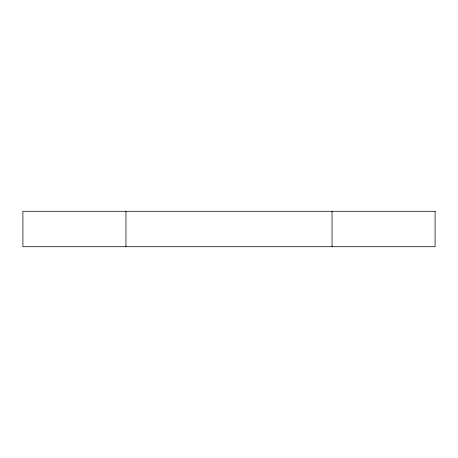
<?xml version="1.0" encoding="UTF-8"?>
<svg xmlns="http://www.w3.org/2000/svg" width="458" height="458" viewBox="0 0 458 458"><rect width="100%" height="100%" fill="white"/><g stroke="black" fill="none" stroke-linecap="round" stroke-linejoin="round"><path stroke-width="0.69" d="M332.044 211.281L332.044 246.719M125.956 211.281L125.956 246.719M435.1 211.281L22.9 211.281L22.9 246.719L435.1 246.719L435.1 211.281"/></g></svg>
